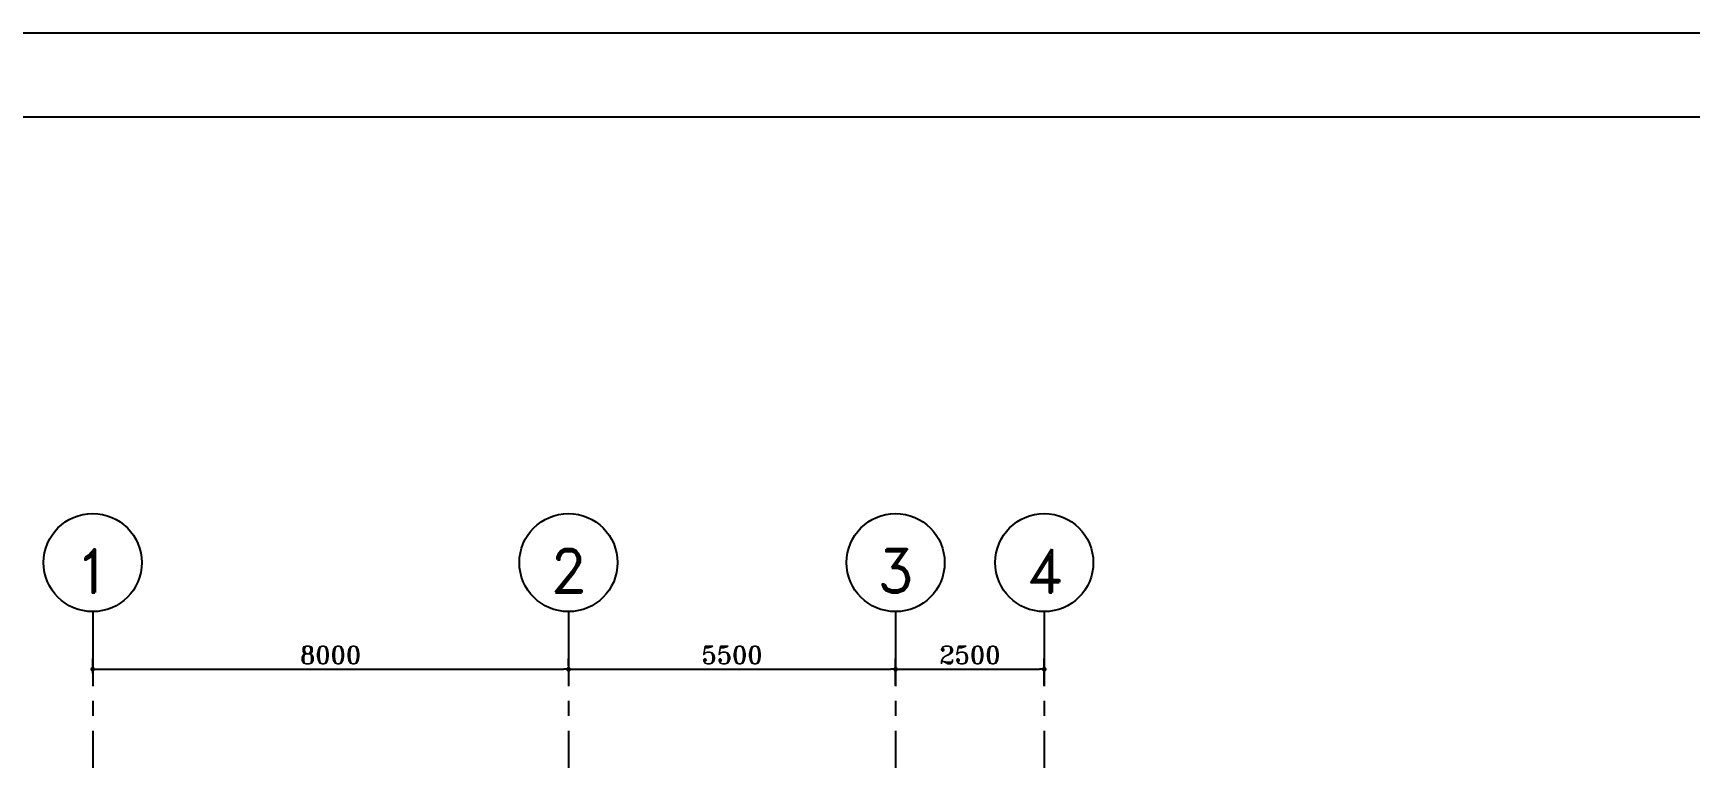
# Model space of a CAD drawing. Header units: inches. Extents: x 1387 to 2676, y -3554 to -2136.
# Drawn here: x 2593.95 to 2621.81, y -2641.37 to -2629.18 of the extents above; entities that cross this region are included whole.
import ezdxf
from ezdxf.enums import TextEntityAlignment as Align

# ---------------------------------------------------------------- set-up
doc = ezdxf.new("R2010")
doc.units = ezdxf.units.IN
doc.header["$MEASUREMENT"] = 0
for name, pattern in [('CENTER', [2, 1.25, -0.25, 0.25, -0.25]), ('DASHDOTX2', [2, 1, -0.5, 0, -0.5]), ('HIDDEN', [0.375, 0.25, -0.125])]:
    doc.linetypes.add(name, pattern=pattern)
for name, color, linetype in [('1', 1, 'Continuous'), ('3', 3, 'HIDDEN'), ('Ax', 1, 'DASHDOTX2'), ('AXE', 1, 'CENTER'), ('DIM', 8, 'Continuous'), ('lateral brace', 5, 'Continuous'), ('Layer4', 118, 'Continuous'), ('wall', 4, 'Continuous')]:
    doc.layers.add(name, color=color, linetype=linetype)
doc.styles.add('ROMAND', font='ROMAND.shx')
doc.styles.add('ROMANT', font='romant')
doc.dimstyles.new('1-100', dxfattribs={"dimtxt": 0.3, "dimasz": 0.08, "dimexe": 0.18, "dimexo": 0.0625, "dimgap": 0.09, "dimtad": 1, "dimdec": 0, "dimlfac": 1000, "dimdsep": 46, "dimtxsty": 'ROMANT', "dimblk": 'DOT', "dimcen": 0.09, "dimclrd": 1, "dimclre": 1, "dimclrt": 3, "dimadec": 0, "dimazin": 0, "dimtfac": 1, "dimtdec": 0, "dimtix": 1, "dimtofl": 0, "dimtmove": 2, "dimatfit": 3, "dimldrblk": 'DOT', "dimfxl": 1, "dimtolj": 1, "dimarcsym": 0})

# ---------------------------------------------------------------- blocks, each defined once
blk = doc.blocks.new('DOT')
at = {"layer": 'DIM', "color": 0, "linetype": 'ByBlock'}
blk.add_line((-0.5, 0), (-1, 0), dxfattribs=at)
at = {"layer": 'DIM', "color": 0, "linetype": 'ByBlock', "const_width": 0.5}
blk.add_lwpolyline([(-0.25, 0, 1), (0.25, 0, 1)], format="xyb", close=True, dxfattribs=at)
blk = doc.blocks.new('*D2519')
at = {"layer": 'Defpoints', "color": 0, "transparency": 16777216}
for p in [(2602.95, -2639.877), (2602.95, -2639.877), (2594.95, -2640.01)]:
    blk.add_point(p, dxfattribs=at)
at = {"layer": 'wall', "color": 1, "lineweight": -2, "transparency": 16777216}
for p, q in [((2594.95, -2639.947), (2594.95, -2639.697)), ((2602.95, -2639.814), (2602.95, -2639.697)), ((2595.03, -2639.877), (2602.87, -2639.877))]:
    blk.add_line(p, q, dxfattribs=at)
at = {"layer": 'wall', "color": 1, "lineweight": -2, "transparency": 16777216, "xscale": 0.08, "yscale": 0.08, "zscale": 0.08, "rotation": 180}
blk.add_blockref('DOT', (2594.95, -2639.877), dxfattribs=at)
at = {"layer": 'wall', "color": 1, "lineweight": -2, "transparency": 16777216, "xscale": 0.08, "yscale": 0.08, "zscale": 0.08}
blk.add_blockref('DOT', (2602.95, -2639.877), dxfattribs=at)
at = {"layer": 'wall', "color": 3, "transparency": 16777216, "insert": (2598.95, -2639.637), "char_height": 0.3, "attachment_point": 5, "style": 'ROMANT'}
blk.add_mtext('\\A1;8000', dxfattribs=at)
blk = doc.blocks.new('_Dot')
at = {"layer": 'DIM', "color": 0, "lineweight": -2}
blk.add_line((-0.5, 0), (-1, 0), dxfattribs=at)
at = {"layer": 'DIM', "color": 0, "const_width": 0.5}
blk.add_lwpolyline([(-0.25, 0, 1), (0.25, 0, 1)], format="xyb", close=True, dxfattribs=at)
blk = doc.blocks.new('*D2089')
at = {"layer": 'Defpoints', "color": 0, "transparency": 16777216}
for p in [(2602.95, -2639.877), (2608.45, -2639.877), (2608.45, -2640.214)]:
    blk.add_point(p, dxfattribs=at)
at = {"layer": 'wall', "color": 1, "lineweight": -2, "transparency": 16777216}
for p, q in [((2602.95, -2639.814), (2602.95, -2639.697)), ((2608.45, -2640.152), (2608.45, -2639.697)), ((2603.03, -2639.877), (2608.37, -2639.877))]:
    blk.add_line(p, q, dxfattribs=at)
at = {"layer": 'wall', "color": 1, "lineweight": -2, "transparency": 16777216, "xscale": 0.08, "yscale": 0.08, "zscale": 0.08, "rotation": 180}
blk.add_blockref('DOT', (2602.95, -2639.877), dxfattribs=at)
at = {"layer": 'wall', "color": 1, "lineweight": -2, "transparency": 16777216, "xscale": 0.08, "yscale": 0.08, "zscale": 0.08}
blk.add_blockref('DOT', (2608.45, -2639.877), dxfattribs=at)
at = {"layer": 'wall', "color": 3, "transparency": 16777216, "insert": (2605.7, -2639.637), "char_height": 0.3, "attachment_point": 5, "style": 'ROMANT'}
blk.add_mtext('\\A1;5500', dxfattribs=at)
blk = doc.blocks.new('*D2093')
at = {"layer": 'Defpoints', "color": 0, "transparency": 16777216}
for p in [(2608.45, -2639.877), (2610.95, -2639.877), (2610.95, -2640.214)]:
    blk.add_point(p, dxfattribs=at)
at = {"layer": 'wall', "color": 1, "lineweight": -2, "transparency": 16777216}
for p, q in [((2608.45, -2639.814), (2608.45, -2639.697)), ((2610.95, -2640.152), (2610.95, -2639.697)), ((2608.53, -2639.877), (2610.87, -2639.877))]:
    blk.add_line(p, q, dxfattribs=at)
at = {"layer": 'wall', "color": 1, "lineweight": -2, "transparency": 16777216, "xscale": 0.08, "yscale": 0.08, "zscale": 0.08, "rotation": 180}
blk.add_blockref('DOT', (2608.45, -2639.877), dxfattribs=at)
at = {"layer": 'wall', "color": 1, "lineweight": -2, "transparency": 16777216, "xscale": 0.08, "yscale": 0.08, "zscale": 0.08}
blk.add_blockref('DOT', (2610.95, -2639.877), dxfattribs=at)
at = {"layer": 'wall', "color": 3, "transparency": 16777216, "insert": (2609.7, -2639.637), "char_height": 0.3, "attachment_point": 5, "style": 'ROMANT'}
blk.add_mtext('\\A1;2500', dxfattribs=at)

msp = doc.modelspace()

# ---------------------------------------------------------------- linework, layer by layer
at = {"layer": '1'}
msp.add_lwpolyline([(2581.17125691, -2687.22591269), (2662.43960708, -2687.22591269), (2662.43960708, -2630.59291606), (2581.17125691, -2630.59291606)], close=True, dxfattribs=at)
at = {"layer": 'Ax', "linetype": 'Continuous', "ltscale": 0.5}
for centre in [(2594.9497681, -2638.08310691), (2602.94980433, -2638.08306943), (2608.44983056, -2638.08306943), (2610.94983056, -2638.08306943)]:
    msp.add_circle(centre, 0.825, dxfattribs=at)
at = {"layer": 'AXE'}
for p, q in [((2594.94982556, -2638.90995471), (2594.94986179, -2652.92783541)), ((2602.94986179, -2638.90995471), (2602.94982556, -2652.92783541)), ((2608.44988802, -2638.90995471), (2608.44985179, -2652.92783541)), ((2610.94988802, -2638.90995471), (2610.94985179, -2652.92783541))]:
    msp.add_line(p, q, dxfattribs=at)
at = {"layer": 'DIM'}
msp.add_lwpolyline([(2579.755432, -2688.6417376), (2663.855432, -2688.6417376), (2663.855432, -2629.17709114), (2579.755432, -2629.17709114)], close=True, dxfattribs=at)
at = {"layer": 'lateral brace'}
msp.add_lwpolyline([(2579.755432, -2688.6417376), (2663.855432, -2688.6417376), (2663.855432, -2629.17709114), (2579.755432, -2629.17709114)], close=True, dxfattribs=at)
at = {"layer": 'Layer4'}
msp.add_lwpolyline([(2663.855432, -2629.17709114), (2579.755432, -2629.17709114), (2579.755432, -2688.6417376), (2663.855432, -2688.6417376)], close=True, dxfattribs=at)

# ---------------------------------------------------------------- texts
at = {"layer": '3', "color": 3, "style": 'ROMAND'}
for s, p in [('1', (2594.95214374, -2638.22350965, 0.00000001)), ('2', (2602.95217997, -2638.22347217, 0.00000001)), ('3', (2608.4522062, -2638.22347217, 0.00000001)), ('4', (2610.9522062, -2638.22347217, 0.00000001))]:
    msp.add_text(s, height=0.7299072, dxfattribs=at).set_placement(p, align=Align.MIDDLE_CENTER)

# ---------------------------------------------------------------- dimensions: what is measured, and where the dimension line sits
at = {"layer": 'wall'}
for base, p1, p2, picture, middle in [((2602.94985895, -2639.876681), (2594.9498284, -2640.00989855), (2602.94985895, -2639.876681), '*D2519', (2598.94984367, -2639.636681)), ((2608.44988518, -2639.876681), (2602.94985895, -2639.876681), (2608.44988518, -2640.21426428), '*D2089', (2605.69987206, -2639.636681)), ((2610.94988518, -2639.876681), (2608.44988518, -2639.876681), (2610.94988518, -2640.21426428), '*D2093', (2609.69988518, -2639.636681))]:
    dim = msp.add_linear_dim(base=base, p1=p1, p2=p2, dimstyle='1-100', dxfattribs=at)
    dim.commit()
    dim.dimension.update_dxf_attribs({"geometry": picture, "text_midpoint": middle})

doc.saveas('drawing.dxf')
